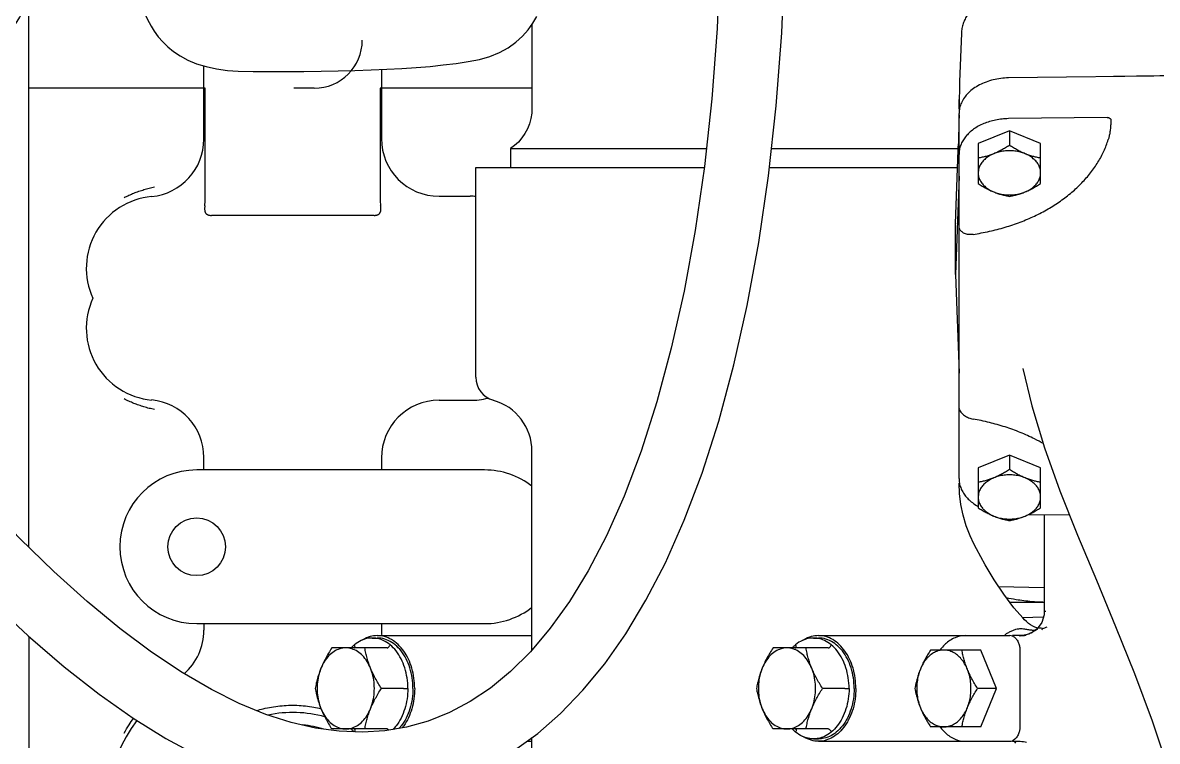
# Model space of a CAD drawing. Header units: millimetres. Extents: x 156850 to 204135, y 56350 to 74150.
# Drawn here: x 174923.7 to 175160.2, y 61927.5 to 62077.1 of the extents above; entities that cross this region are included whole.
import ezdxf

# ---------------------------------------------------------------- set-up
doc = ezdxf.new("R2010")
doc.units = ezdxf.units.MM
doc.header["$LTSCALE"] = 150
doc.layers.add('-----33 Equipment', color=5, linetype='Continuous')

# ---------------------------------------------------------------- blocks, each defined once
blk = doc.blocks.new('X-2F-PLAN$0$A$C73FA2420')
at = {"color": 0, "linetype": 'Continuous'}
for p, q in [((2195.08, 713.28), (1942.01, 713.28)), ((2213.68, 713.28), (2344.51, 713.28)), ((2309.23, 676.51), (2309.23, 713.28)), ((2322.12, 687.77), (2322.12, 687.77)), ((2197.73, 676.78), (2196.35, 676.78)), ((2197.73, 678.28), (2197.73, 618.28)), ((2229.73, 618.28), (2229.73, 678.28)), ((2229.73, 676.78), (2232.35, 676.78)), ((2286.12, 676.51), (2309.23, 676.51)), ((2298.62, 676.78), (2313.85, 676.78)), ((2282.73, 641.33), (2282.73, 675.19)), ((2309.23, 653.78), (2309.23, 658.04)), ((2175.8, 638.61), (2175.8, 650.13)), ((2192.67, 638.61), (2192.67, 650.13)), ((2194.73, 641.7), (2194.73, 640.64)), ((2184.23, 635.17), (2184.23, 639.8)), ((2195.23, 640.64), (2195.23, 608.42)), ((2197.73, 639.78), (2196.35, 639.78)), ((2232.23, 639.78), (2229.73, 639.78)), ((2309.23, 640.05), (2286.23, 640.05)), ((2313.12, 639.78), (2298.73, 639.78)), ((2309.23, 608.42), (2309.23, 640.05)), ((2244.23, 627.78), (2244.23, 621.28)), ((2286.73, 627.78), (2286.73, 621.28)), ((2249.05, 620.12), (2292.73, 620.12)), ((2292.73, 620.12), (2292.73, 572.53)), ((2296.67, 612.87), (2292.73, 612.87)), ((2296.67, 612.87), (2296.67, 572.09)), ((2063.73, 608.42), (2173.99, 608.42)), ((2173.23, 609.46), (2173.23, 608.42)), ((2192.24, 608.42), (2233.63, 608.42)), ((2322.52, 608.42), (2304.99, 608.42)), ((2175.8, 546.69), (2175.8, 558.2)), ((2192.67, 546.69), (2192.67, 558.2)), ((2292.73, 558.95), (2292.73, 519.78)), ((2296.67, 558.52), (2296.67, 519.63)), ((2173.23, 548.72), (2173.23, 508.89)), ((2173.73, 549.78), (2173.73, 548.72)), ((2194.73, 549.78), (2194.73, 548.72)), ((2195.23, 548.72), (2195.23, 508.89)), ((2184.23, 543.25), (2184.23, 547.88)), ((2176.23, 514.92), (2176.23, 525.36)), ((2192.23, 514.92), (2192.23, 525.36)), ((2270.4, 520.21), (2249.86, 519.44)), ((2270.4, 520.21), (2281.01, 520.21)), ((2290.94, 519.44), (2270.4, 520.21)), ((2281.06, 520.21), (2281.01, 520.21)), ((2281.06, 520.21), (2296.31, 519.64)), ((2224.85, 519.34), (2227, 519.42)), ((2227.95, 519.44), (2242.44, 519.44)), ((2242.54, 519.44), (2279.98, 519.44)), ((2280.92, 519.44), (2303.94, 519.44)), ((2296.31, 519.64), (2297.17, 519.61)), ((2304.95, 519.42), (2304.99, 519.42)), ((2304.99, 519.42), (2305.69, 519.42)), ((2305.69, 519.42), (2306.9, 519.38)), ((2310.35, 519.32), (2310.35, 519.32)), ((2310.56, 519.32), (2310.5, 519.32)), ((2320.68, 518.94), (2310.56, 519.32)), ((2184.23, 511.65), (2184.23, 515.57)), ((2214.33, 516.35), (2214.33, 516.35)), ((2230.18, 515.44), (2221.86, 515.44)), ((2232.84, 508.94), (2230.18, 515.44)), ((2297.68, 515.44), (2289.36, 515.44)), ((2300.34, 508.94), (2297.68, 515.44)), ((2176.23, 514.92), (2184.23, 511.65)), ((2184.23, 511.65), (2192.23, 514.92)), ((2205.48, 511.2), (2205.25, 501.67)), ((2173.23, 508.3), (2173.23, 506.68)), ((2195.23, 506.67), (2195.23, 508.3)), ((2202.23, 508.89), (2202.23, 501.67)), ((2232.84, 508.94), (2229.82, 508.94)), ((2230.18, 502.44), (2232.84, 508.94)), ((2300.34, 508.94), (2297.32, 508.94)), ((2297.68, 502.44), (2300.34, 508.94)), ((2303.13, 488.61), (2302.88, 509.13)), ((2311.95, 461.21), (2311.36, 509.13)), ((2192.23, 506.77), (2176.23, 506.77)), ((2199.04, 506.28), (2199.15, 501.85)), ((2250.88, 506.16), (2250.87, 506.15)), ((2220.48, 504.88), (2220.37, 496.42)), ((2196.77, 503.09), (2196.82, 503.24)), ((2220.44, 501.67), (2200.23, 501.67)), ((2221.86, 502.44), (2230.18, 502.44)), ((2289.36, 502.44), (2297.68, 502.44)), ((2312.12, 461.21), (2311.63, 487.25))]:
    blk.add_line(p, q, dxfattribs=at)
for points in [[(2175.44, 639.06), (2175.14, 643.76), (2175.31, 648.59), (2175.98, 653.52), (2177.14, 658.59), (2178.83, 663.87), (2181.09, 669.4), (2183.98, 675.2), (2187.53, 681.3), (2191.77, 687.68), (2196.72, 694.3), (2202.35, 701.11), (2208.61, 708.06), (2215.46, 715.11), (2222.87, 722.25), (2230.79, 729.45), (2239.17, 736.7), (2248, 744), (2257.26, 751.38)], [(2232.02, 748.28), (2226.96, 744.02), (2218.17, 736.27), (2209.91, 728.56), (2202.23, 720.93), (2195.16, 713.37), (2188.75, 705.92), (2183.03, 698.62), (2178.06, 691.53), (2173.81, 684.69), (2170.27, 678.08), (2167.39, 671.7), (2165.13, 665.53), (2163.46, 659.56), (2162.34, 653.78), (2161.75, 648.17), (2161.66, 642.71), (2162.03, 637.5)], [(2340.42, 692.73), (2338.22, 692.43), (2336.09, 692.11), (2334.1, 691.76), (2332.23, 691.38), (2330.45, 690.97), (2328.73, 690.51), (2327.04, 689.98), (2325.36, 689.36), (2323.69, 688.62), (2322.12, 687.77)], [(2322.12, 687.77), (2321.07, 687.11), (2319.93, 686.27), (2318.86, 685.33), (2317.84, 684.28), (2316.86, 683.09), (2315.94, 681.72), (2315.08, 680.13), (2314.33, 678.32), (2313.71, 676.32), (2313.24, 674.17), (2312.94, 671.88), (2312.79, 669.63)], [(2312.79, 669.63), (2312.73, 666.51), (2312.7, 663.07), (2312.69, 659.53), (2312.72, 655.95), (2312.76, 652.37), (2312.83, 648.81), (2312.93, 645.32), (2313.04, 641.93), (2313.16, 638.67), (2313.31, 635.54), (2313.51, 632.54), (2313.77, 629.66), (2314.07, 626.89), (2314.4, 624.24), (2314.75, 621.73), (2315.21, 619.38), (2315.85, 617.2), (2316.67, 615.21), (2317.66, 613.4), (2318.8, 611.8), (2320.06, 610.4), (2321.41, 609.21), (2322.79, 608.23), (2324.15, 607.43)], [(2336.86, 569.25), (2321.68, 569.86), (2306.98, 570.97), (2292.95, 572.5), (2279.62, 574.43), (2266.99, 576.74), (2255.09, 579.4), (2243.92, 582.4), (2233.61, 585.7), (2224.28, 589.24), (2216, 592.92), (2208.73, 596.71), (2202.35, 600.6), (2196.76, 604.61), (2191.89, 608.72), (2187.74, 612.89), (2184.3, 617.09), (2181.48, 621.32), (2179.21, 625.62), (2177.45, 630.02), (2176.2, 634.53), (2175.44, 639.06)], [(2162.03, 637.5), (2162.88, 632.27), (2164.23, 627.07), (2166.07, 621.97), (2168.44, 616.97), (2171.35, 612.07), (2174.85, 607.23), (2179, 602.47), (2183.85, 597.79), (2189.39, 593.24), (2195.62, 588.88), (2202.59, 584.68), (2210.42, 580.62), (2219.24, 576.71), (2229.09, 572.98), (2239.92, 569.5), (2251.59, 566.35), (2263.99, 563.57), (2277.11, 561.16), (2290.97, 559.14), (2305.53, 557.54), (2320.78, 556.39), (2336.56, 555.75)], [(2304.99, 608.42), (2304.03, 608.47), (2302.92, 608.64), (2301.83, 608.93), (2300.79, 609.35), (2299.79, 609.88), (2298.87, 610.52), (2298.02, 611.26), (2297.26, 612.08), (2296.67, 612.87)], [(2214.33, 516.35), (2215.98, 517.13), (2218.11, 517.95), (2220.31, 518.6), (2222.57, 519.06), (2224.85, 519.34)], [(2303.66, 519.44), (2302.22, 519.47), (2300.79, 519.51), (2299.46, 519.54), (2298.25, 519.58), (2297.17, 519.61)], [(2310.5, 519.32), (2308.79, 519.35), (2307.03, 519.38), (2305.35, 519.41), (2304, 519.44)], [(2198.84, 506.11), (2201.05, 507.99), (2203.84, 510.1), (2206.82, 512.09), (2209.97, 513.99), (2213.32, 515.82), (2214.33, 516.35)], [(2250.87, 506.15), (2243.1, 504.29), (2234.37, 501.64), (2225.38, 498.41), (2216.17, 494.75), (2206.76, 490.83), (2197.15, 486.82), (2187.37, 482.89), (2177.51, 479.22), (2167.67, 475.97), (2158.04, 473.29), (2148.82, 471.27), (2140.81, 470.01)], [(2196.82, 503.24), (2197.01, 503.65), (2197.23, 504.08), (2197.49, 504.52), (2197.79, 504.96), (2198.14, 505.39), (2198.53, 505.81), (2198.84, 506.11)], [(2196.67, 503.17), (2195.77, 504.42), (2195.65, 504.78)], [(2196.41, 502.16), (2196.54, 502.09), (2196.69, 502.05)], [(2200.23, 501.67), (2199.56, 501.72), (2197.95, 502.22), (2196.67, 503.17)], [(2196.82, 502.79), (2196.82, 502.85), (2196.82, 502.89), (2196.81, 502.93)]]:
    blk.add_lwpolyline(points, dxfattribs=at)
for centre, radius in [((2448.73, 841.29), 165.1), ((2213.73, 678.28), 6)]:
    blk.add_circle(centre, radius, dxfattribs=at)
for centre, radius, start, end in [((2331.23, 728.28), 15, 139.088, 270), ((2259.23, 686.28), 15, 65.3646, 174.6872), ((2271.73, 686.28), 15, 5.3128, 114.6354), ((2154.23, 658.28), 40, 54.2968, 144.0883), ((2213.73, 678.28), 16, 0, 180), ((2232.35, 688.78), 12, 270, 354.6872), ((2298.62, 688.78), 12, 185.3128, 270), ((2196.35, 688.78), 12, 221.0042, 270), ((2286.12, 688.78), 12.27, 263.5224, 270), ((2154.23, 658.28), 25, 344.454, 11.8459), ((2154.23, 658.28), 22.5, 343.1718, 354.6252), ((2319.23, 653.78), 10, 180, 270), ((2196.35, 627.78), 12, 90, 95.3387), ((2232.23, 627.78), 12, 0, 90), ((2286.23, 627.78), 12.27, 90, 97.0231), ((2298.73, 627.78), 12, 90, 180), ((2259.23, 621.28), 15, 180, 194.2788), ((2249.05, 615.12), 5, 90, 164.4101), ((2271.73, 621.28), 15, 355.5744, 0), ((2213.73, 618.28), 16, 180, 218.0603), ((2213.73, 618.28), 16, 321.9397, 0), ((2233.63, 619.42), 11, 270, 344.4101)]:
    blk.add_arc(centre, radius, start, end, dxfattribs=at)
for points, start_tangent, end_tangent in [([(2174.95, 693.4), (2176.69, 692.33), (2178.01, 691.46)], (0.86416, -0.503217), (0.826117, -0.563499)), ([(2242.31, 687.07), (2242.56, 688.17), (2242.86, 689.26), (2243.21, 690.33), (2243.6, 691.38), (2244.04, 692.4), (2244.53, 693.4)], (0.205634, 0.978629), (0.468915, 0.883243)), ([(2286.44, 693.4), (2286.93, 692.4), (2287.37, 691.38), (2287.76, 690.33), (2288.1, 689.26), (2288.4, 688.18), (2288.66, 687.07)], (0.46886, -0.883272), (0.20571, -0.978613)), ([(2284.73, 676.59), (2284.46, 676.61), (2284.2, 676.63), (2283.96, 676.62), (2283.74, 676.6), (2283.55, 676.57), (2283.39, 676.51), (2283.25, 676.44), (2283.13, 676.35), (2283.02, 676.24), (2282.93, 676.11), (2282.86, 675.97), (2282.81, 675.8), (2282.77, 675.62), (2282.74, 675.41), (2282.73, 675.19)], (-0.993616, 0.112815), (0, -1)), ([(2179.64, 665.82), (2180.01, 664.42), (2180.36, 662.69), (2180.6, 660.93), (2180.72, 659.16), (2180.72, 657.39), (2180.6, 655.63), (2180.36, 653.87), (2180.07, 652.4)], (0.284535, -0.958666), (-0.221887, -0.975072)), ([(2184.23, 653.57), (2183.17, 653.36), (2182.11, 653.1), (2181.06, 652.77), (2180.02, 652.38)], (-0.985438, -0.170033), (-0.92582, -0.377964)), ([(2188.45, 652.38), (2186.84, 652.89), (2185.12, 653.15), (2183.35, 653.15), (2181.63, 652.89), (2180.02, 652.38)], (-0.92582, 0.377964), (-0.92582, -0.377964)), ([(2188.45, 652.38), (2187.41, 652.77), (2186.36, 653.1), (2185.3, 653.36), (2184.23, 653.57)], (-0.92582, 0.377964), (-0.985438, 0.170033)), ([(2180.02, 652.38), (2178.98, 651.92), (2177.93, 651.39), (2176.87, 650.79), (2175.8, 650.13)], (-0.92582, -0.377964), (-0.84076, -0.541408)), ([(2180.02, 652.38), (2178.6, 651.65), (2177.41, 650.72), (2176.53, 649.64), (2175.98, 648.45), (2175.8, 647.22)], (-0.92582, -0.377964), (0, -1)), ([(2192.67, 650.13), (2191.6, 650.79), (2190.54, 651.39), (2189.49, 651.92), (2188.45, 652.38)], (-0.84076, 0.541408), (-0.92582, 0.377964)), ([(2192.67, 647.22), (2192.48, 648.46), (2191.94, 649.64), (2191.06, 650.72), (2189.88, 651.65), (2188.45, 652.38)], (0, 1), (-0.92582, 0.377964)), ([(2175.19, 645.48), (2175.35, 645.65)], (0.640786, 0.76772), (0.664539, 0.747253)), ([(2175.35, 645.65), (2175.77, 646.09)], (0.664539, 0.747253), (0.719955, 0.694021)), ([(2175.8, 645.5), (2175.76, 645.37), (2175.68, 645.32)], (0, -1), (-0.926936, -0.375219)), ([(2175.8, 647.22), (2175.99, 645.98), (2176.53, 644.79), (2177.41, 643.71), (2178.59, 642.79), (2180.02, 642.05)], (0, -1), (0.92582, -0.377964)), ([(2188.45, 642.05), (2189.87, 642.78), (2191.06, 643.71), (2191.94, 644.79), (2192.48, 645.98), (2192.67, 647.22)], (0.92582, 0.377964), (0, 1)), ([(2192.67, 645.5), (2192.71, 645.37), (2192.79, 645.32)], (0, -1), (0.926496, -0.376304)), ([(2193.12, 645.66), (2192.7, 646.09)], (-0.664574, 0.747223), (-0.719955, 0.694021)), ([(2193.28, 645.47), (2193.12, 645.66)], (-0.639571, 0.768732), (-0.664574, 0.747223)), ([(2194.32, 643.77), (2194.22, 644), (2193.33, 645.41), (2193.28, 645.47)], (-0.378535, 0.925587), (-0.639571, 0.768732)), ([(2175.68, 645.32), (2175.64, 645.3), (2175.48, 645.3), (2175.3, 645.35)], (-0.926936, -0.375219), (-0.92582, 0.377964)), ([(2175.8, 643.24), (2176.87, 643.03), (2177.93, 642.77), (2178.98, 642.44), (2180.02, 642.05)], (0.985438, -0.170033), (0.92582, -0.377964)), ([(2188.45, 642.05), (2189.49, 642.44), (2190.54, 642.77), (2191.6, 643.03), (2192.67, 643.24)], (0.92582, 0.377964), (0.985438, 0.170033)), ([(2192.79, 645.32), (2192.83, 645.3), (2192.99, 645.3)], (0.926496, -0.376304), (0.989806, 0.142419)), ([(2192.99, 645.3), (2193.17, 645.35)], (0.989806, 0.142419), (0.92582, 0.377964)), ([(2195.23, 640.64), (2195.02, 642.16), (2194.4, 643.62), (2194.31, 643.77)], (0, 1), (-0.527024, 0.84985)), ([(2194.73, 641.7), (2194.68, 642.48), (2194.32, 643.77)], (0, 1), (-0.378535, 0.925587)), ([(2180.02, 642.05), (2181.06, 641.59), (2182.11, 641.06), (2183.17, 640.46), (2184.23, 639.8)], (0.92582, -0.377964), (0.84076, -0.541408)), ([(2180.02, 642.05), (2181.63, 641.55), (2183.35, 641.29), (2185.12, 641.29), (2186.84, 641.55), (2188.45, 642.05)], (0.92582, -0.377964), (0.92582, 0.377964)), ([(2184.23, 639.8), (2185.3, 640.46), (2186.36, 641.06), (2187.41, 641.59), (2188.45, 642.05)], (0.84076, 0.541408), (0.92582, 0.377964)), ([(2184.23, 634.28), (2186.42, 634.44), (2188.5, 634.92), (2190.41, 635.7), (2192.04, 636.73), (2193.33, 637.99), (2194.22, 639.41), (2194.63, 640.67)], (1, 0), (0.1942, 0.980962)), ([(2194.63, 640.67), (2194.68, 640.93), (2194.73, 641.7)], (0.1942, 0.980962), (0, 1)), ([(2282.73, 641.33), (2282.74, 641.11), (2282.77, 640.91), (2282.81, 640.72), (2282.86, 640.56), (2282.93, 640.41), (2283.02, 640.29), (2283.12, 640.18), (2283.25, 640.09), (2283.39, 640.02), (2283.55, 639.96), (2283.74, 639.93), (2283.96, 639.91), (2284.2, 639.91), (2284.46, 639.93), (2284.73, 639.95)], (0, -1), (0.992497, 0.12227)), ([(2175.8, 638.61), (2175.76, 638.45), (2175.64, 638.29), (2175.58, 638.23)], (0, -1), (-0.748694, -0.662916)), ([(2184.23, 632.86), (2186.38, 633.01), (2188.44, 633.46), (2190.35, 634.17), (2192.01, 635.14), (2193.38, 636.32), (2194.4, 637.66), (2195.02, 639.12), (2195.23, 640.64)], (1, 0), (0, 1)), ([(2184.23, 633.22), (2186.42, 633.38), (2188.5, 633.86), (2190.41, 634.63), (2192.04, 635.67), (2193.33, 636.93), (2194.22, 638.35), (2194.68, 639.87), (2194.73, 640.64)], (1, 0), (0, 1)), ([(2192.67, 638.61), (2192.71, 638.45), (2192.83, 638.29), (2192.99, 638.15), (2193.17, 638.06)], (0, -1), (0.92582, -0.377964)), ([(2184.23, 634.28), (2182.05, 634.44), (2179.96, 634.92), (2178.06, 635.7), (2176.43, 636.73), (2175.68, 637.4)], (-1, 0), (-0.709147, 0.70506)), ([(2184.23, 633.22), (2182.05, 633.38), (2179.96, 633.86), (2178.06, 634.63), (2176.43, 635.67), (2175.89, 636.13)], (-1, 0), (-0.734254, 0.678875)), ([(2184.23, 632.86), (2182.09, 633.01), (2180.02, 633.46), (2178.12, 634.17), (2176.46, 635.14), (2176.01, 635.47)], (-1, 0), (-0.782671, 0.622435)), ([(2184.23, 635.17), (2184.23, 634.99), (2184.23, 634.78), (2184.23, 634.58), (2184.23, 634.41)], (0, -1), (0, -1)), ([(2180.02, 560.46), (2178.98, 560), (2177.93, 559.47), (2176.87, 558.86), (2175.8, 558.2)], (-0.92582, -0.377964), (-0.84076, -0.541408)), ([(2180.02, 560.46), (2178.6, 559.73), (2177.41, 558.8), (2176.53, 557.72), (2175.98, 556.53), (2175.8, 555.29)], (-0.92582, -0.377964), (0, -1)), ([(2184.23, 561.65), (2183.17, 561.44), (2182.11, 561.17), (2181.06, 560.85), (2180.02, 560.46)], (-0.985438, -0.170033), (-0.92582, -0.377964)), ([(2188.45, 560.46), (2186.84, 560.96), (2185.12, 561.22), (2183.35, 561.22), (2181.63, 560.96), (2180.02, 560.46)], (-0.92582, 0.377964), (-0.92582, -0.377964)), ([(2188.45, 560.46), (2187.41, 560.85), (2186.36, 561.17), (2185.3, 561.44), (2184.23, 561.65)], (-0.92582, 0.377964), (-0.985438, 0.170033)), ([(2192.67, 558.2), (2191.6, 558.86), (2190.54, 559.47), (2189.49, 560), (2188.45, 560.46)], (-0.84076, 0.541408), (-0.92582, 0.377964)), ([(2192.67, 555.29), (2192.48, 556.53), (2191.94, 557.72), (2191.06, 558.8), (2189.88, 559.72), (2188.45, 560.46)], (0, 1), (-0.92582, 0.377964)), ([(2174.15, 551.84), (2174.25, 552.07), (2175.14, 553.49), (2175.18, 553.54)], (0.378535, 0.925587), (0.639571, 0.768732)), ([(2175.18, 553.54), (2175.35, 553.73)], (0.639571, 0.768732), (0.664539, 0.747253)), ([(2175.48, 553.38), (2175.3, 553.42)], (-0.989806, 0.142419), (-0.92582, 0.377964)), ([(2175.35, 553.73), (2175.77, 554.17)], (0.664539, 0.747253), (0.719955, 0.694021)), ([(2175.68, 553.39), (2175.64, 553.38), (2175.48, 553.38)], (-0.926936, -0.375219), (-0.989806, 0.142419)), ([(2175.8, 553.57), (2175.76, 553.45), (2175.68, 553.39)], (0, -1), (-0.926936, -0.375219)), ([(2175.8, 555.29), (2175.99, 554.05), (2176.53, 552.87), (2177.41, 551.79), (2178.59, 550.86), (2180.02, 550.13)], (0, -1), (0.92582, -0.377964)), ([(2188.45, 550.13), (2189.87, 550.86), (2191.06, 551.79), (2191.94, 552.87), (2192.48, 554.06), (2192.67, 555.29)], (0.92582, 0.377964), (0, 1)), ([(2192.67, 553.57), (2192.71, 553.45), (2192.79, 553.39)], (0, -1), (0.926496, -0.376304)), ([(2193.12, 553.73), (2192.7, 554.17)], (-0.664574, 0.747223), (-0.719955, 0.694021)), ([(2192.79, 553.39), (2192.83, 553.38), (2192.99, 553.38)], (0.926496, -0.376304), (0.989806, 0.142419)), ([(2192.99, 553.38), (2193.17, 553.42)], (0.989806, 0.142419), (0.92582, 0.377964)), ([(2193.28, 553.54), (2193.12, 553.73)], (-0.639571, 0.768732), (-0.664574, 0.747223)), ([(2194.32, 551.84), (2194.22, 552.07), (2193.33, 553.49), (2193.28, 553.54)], (-0.378535, 0.925587), (-0.639571, 0.768732)), ([(2173.23, 548.72), (2173.45, 550.23), (2174.07, 551.69), (2174.16, 551.84)], (0, 1), (0.527024, 0.84985)), ([(2173.73, 549.78), (2173.79, 550.55), (2174.15, 551.84)], (0, 1), (0.378535, 0.925587)), ([(2175.8, 551.32), (2176.87, 551.11), (2177.93, 550.84), (2178.98, 550.52), (2180.02, 550.13)], (0.985438, -0.170033), (0.92582, -0.377964)), ([(2188.45, 550.13), (2189.49, 550.52), (2190.54, 550.84), (2191.6, 551.11), (2192.67, 551.32)], (0.92582, 0.377964), (0.985438, 0.170033)), ([(2195.23, 548.72), (2195.02, 550.23), (2194.4, 551.69), (2194.31, 551.84)], (0, 1), (-0.527024, 0.84985)), ([(2194.73, 549.78), (2194.68, 550.55), (2194.32, 551.84)], (0, 1), (-0.378535, 0.925587)), ([(2184.23, 540.94), (2182.09, 541.09), (2180.02, 541.53), (2178.12, 542.25), (2176.46, 543.22), (2175.09, 544.4), (2174.07, 545.74), (2173.45, 547.2), (2173.23, 548.72)], (-1, 0), (0, 1)), ([(2173.83, 548.75), (2173.79, 549), (2173.73, 549.78)], (-0.1942, 0.980962), (0, 1)), ([(2184.23, 541.29), (2182.05, 541.46), (2179.96, 541.93), (2178.06, 542.71), (2176.43, 543.75), (2175.14, 545.01), (2174.25, 546.42), (2173.79, 547.94), (2173.73, 548.72)], (-1, 0), (0, 1)), ([(2184.23, 542.35), (2182.05, 542.52), (2179.96, 543), (2178.06, 543.77), (2176.43, 544.81), (2175.14, 546.07), (2174.25, 547.48), (2173.83, 548.75)], (-1, 0), (-0.1942, 0.980962)), ([(2180.02, 550.13), (2181.06, 549.67), (2182.11, 549.14), (2183.17, 548.54), (2184.23, 547.88)], (0.92582, -0.377964), (0.84076, -0.541408)), ([(2180.02, 550.13), (2181.63, 549.62), (2183.35, 549.36), (2185.12, 549.36), (2186.84, 549.62), (2188.45, 550.13)], (0.92582, -0.377964), (0.92582, 0.377964)), ([(2184.23, 547.88), (2185.3, 548.54), (2186.36, 549.14), (2187.41, 549.67), (2188.45, 550.13)], (0.84076, 0.541408), (0.92582, 0.377964)), ([(2184.23, 542.35), (2186.42, 542.52), (2188.5, 543), (2190.41, 543.77), (2192.04, 544.81), (2193.33, 546.07), (2194.22, 547.48), (2194.63, 548.75)], (1, 0), (0.1942, 0.980962)), ([(2184.23, 540.94), (2186.38, 541.09), (2188.44, 541.53), (2190.35, 542.25), (2192.01, 543.22), (2193.38, 544.4), (2194.4, 545.74), (2195.02, 547.2), (2195.23, 548.72)], (1, 0), (0, 1)), ([(2184.23, 541.29), (2186.42, 541.46), (2188.5, 541.93), (2190.41, 542.71), (2192.04, 543.75), (2193.33, 545.01), (2194.22, 546.42), (2194.68, 547.94), (2194.73, 548.72)], (1, 0), (0, 1)), ([(2194.63, 548.75), (2194.68, 549), (2194.73, 549.78)], (0.1942, 0.980962), (0, 1)), ([(2175.8, 546.69), (2175.76, 546.53), (2175.64, 546.36), (2175.48, 546.23), (2175.3, 546.13)], (0, -1), (-0.92582, -0.377964)), ([(2192.67, 546.69), (2192.71, 546.53), (2192.83, 546.36), (2192.99, 546.23), (2193.17, 546.13)], (0, -1), (0.92582, -0.377964)), ([(2184.23, 543.25), (2184.23, 543.06), (2184.23, 542.86), (2184.23, 542.65), (2184.23, 542.48)], (0, -1), (0, -1)), ([(2180.23, 527.5), (2179.25, 527.07), (2178.26, 526.57), (2177.25, 526), (2176.23, 525.36)], (-0.92582, -0.377964), (-0.84076, -0.541408)), ([(2180.23, 527.5), (2179.1, 526.94), (2178.11, 526.24), (2177.31, 525.43), (2176.72, 524.54), (2176.35, 523.58), (2176.23, 522.6)], (-0.92582, -0.377964), (0, -1)), ([(2184.23, 528.63), (2183.21, 528.43), (2182.21, 528.18), (2181.22, 527.87), (2180.23, 527.5)], (-0.985438, -0.170033), (-0.92582, -0.377964)), ([(2188.23, 527.5), (2186.97, 527.92), (2185.62, 528.17), (2184.23, 528.26), (2182.84, 528.17), (2181.5, 527.92), (2180.23, 527.5)], (-0.92582, 0.377964), (-0.92582, -0.377964)), ([(2188.23, 527.5), (2187.25, 527.87), (2186.26, 528.18), (2185.25, 528.43), (2184.23, 528.63)], (-0.92582, 0.377964), (-0.985438, 0.170033)), ([(2192.23, 525.36), (2191.21, 526), (2190.21, 526.57), (2189.22, 527.07), (2188.23, 527.5)], (-0.84076, 0.541408), (-0.92582, 0.377964)), ([(2192.23, 522.6), (2192.11, 523.59), (2191.75, 524.54), (2191.16, 525.43), (2190.36, 526.24), (2189.38, 526.94), (2188.23, 527.5)], (0, 1), (-0.92582, 0.377964)), ([(2175.83, 523.1), (2174.98, 522.28), (2173.68, 520.27), (2173.23, 518.08)], (-0.766761, -0.641932), (0, -1)), ([(2176.18, 523.38), (2175.83, 523.1)], (-0.796285, -0.604921), (-0.766761, -0.641932)), ([(2176.23, 522.6), (2176.36, 521.62), (2176.72, 520.67), (2177.31, 519.78), (2178.1, 518.97), (2179.09, 518.27), (2180.23, 517.7)], (0, -1), (0.92582, -0.377964)), ([(2188.23, 517.7), (2189.37, 518.27), (2190.36, 518.97), (2191.16, 519.77), (2191.75, 520.67), (2192.11, 521.62), (2192.23, 522.6)], (0.92582, 0.377964), (0, 1)), ([(2192.64, 523.1), (2192.29, 523.38)], (-0.766761, 0.641932), (-0.796285, 0.604921)), ([(2195.23, 518.08), (2194.79, 520.27), (2193.49, 522.28), (2192.64, 523.1)], (0, 1), (-0.766761, 0.641932)), ([(2176.23, 518.83), (2177.25, 518.63), (2178.26, 518.38), (2179.25, 518.07), (2180.23, 517.7)], (0.985438, -0.170033), (0.92582, -0.377964)), ([(2188.23, 517.7), (2189.22, 518.07), (2190.21, 518.38), (2191.21, 518.63), (2192.23, 518.83)], (0.92582, 0.377964), (0.985438, 0.170033)), ([(2227.95, 519.44), (2227, 519.36), (2226.05, 519.09), (2225.14, 518.66), (2224.28, 518.07), (2223.48, 517.32), (2222.75, 516.43), (2222.12, 515.44)], (-1, 0), (-0.486922, -0.873445)), ([(2242.29, 519.34), (2241.96, 519.19), (2241.63, 518.96), (2241.33, 518.66), (2241.05, 518.3), (2240.8, 517.9), (2240.6, 517.45), (2240.44, 516.98), (2240.33, 516.5)], (-0.941358, -0.337409), (-0.173178, -0.98489)), ([(2242.41, 519.38), (2242.29, 519.34)], (-0.924846, -0.380343), (-0.941358, -0.337409)), ([(2242.51, 519.44), (2242.41, 519.38)], (-0.100867, -0.9949), (-0.924846, -0.380343)), ([(2242.44, 519.44), (2242.5, 519.44), (2242.51, 519.44)], (1, 0), (-0.100867, -0.9949)), ([(2278.79, 516.5), (2278.74, 516.98), (2278.76, 517.46), (2278.84, 517.9), (2278.98, 518.3), (2279.17, 518.66), (2279.41, 518.96), (2279.68, 519.19), (2279.98, 519.34)], (-0.149452, 0.988769), (0.932242, 0.361836)), ([(2279.98, 519.34), (2280.11, 519.38), (2280.26, 519.41), (2280.42, 519.43), (2280.59, 519.44), (2280.76, 519.44), (2280.92, 519.44)], (0.932242, 0.361836), (1, 0)), ([(2302.88, 509.13), (2302.8, 510.48), (2302.6, 511.81), (2302.28, 513.09), (2301.84, 514.3), (2301.3, 515.42), (2300.66, 516.43), (2299.93, 517.32), (2299.13, 518.07), (2298.26, 518.66), (2297.35, 519.09), (2296.41, 519.36), (2295.45, 519.44)], (-0.012342, 0.999924), (-1, 0)), ([(2311.36, 509.13), (2311.25, 510.75), (2310.97, 512.33), (2310.51, 513.82), (2309.9, 515.2), (2309.14, 516.43), (2308.26, 517.48), (2307.27, 518.32), (2306.21, 518.94), (2305.09, 519.32), (2303.94, 519.44)], (-0.012342, 0.999924), (-1, 0)), ([(2327.6, 513.9), (2327.49, 514.12), (2326.89, 515.18), (2326.19, 516.13), (2325.4, 516.95), (2324.54, 517.64), (2323.63, 518.18), (2322.67, 518.57), (2321.68, 518.83), (2320.68, 518.94)], (-0.419491, 0.907759), (-0.999296, 0.037508)), ([(2180.23, 517.7), (2181.5, 517.29), (2182.85, 517.03), (2184.23, 516.95), (2185.62, 517.03), (2186.97, 517.29), (2188.23, 517.7)], (0.92582, -0.377964), (0.92582, 0.377964)), ([(2180.23, 517.7), (2181.22, 517.27), (2182.21, 516.77), (2183.21, 516.2), (2184.23, 515.57)], (0.92582, -0.377964), (0.84076, -0.541408)), ([(2184.23, 515.57), (2185.25, 516.2), (2186.26, 516.77), (2187.25, 517.27), (2188.23, 517.7)], (0.84076, 0.541408), (0.92582, 0.377964)), ([(2221.86, 515.44), (2221.34, 514.61), (2220.88, 513.79), (2220.47, 512.99), (2220.12, 512.19)], (-0.541408, -0.84076), (-0.377964, -0.92582)), ([(2224.1, 515.44), (2223.3, 515.35), (2222.53, 515.05), (2221.8, 514.57), (2221.59, 514.39)], (-1, 0), (-0.735946, -0.67704)), ([(2228.08, 512.19), (2227.62, 513.12), (2227.06, 513.92), (2226.4, 514.57), (2225.67, 515.05), (2224.89, 515.35), (2224.1, 515.44)], (-0.377964, 0.92582), (-1, 0)), ([(2228.08, 512.19), (2227.78, 512.99), (2227.53, 513.79), (2227.33, 514.61), (2227.16, 515.44)], (-0.377964, 0.92582), (-0.170033, 0.985438)), ([(2235.22, 501.87), (2236.19, 503.7), (2237.54, 506.69), (2238.68, 509.84), (2239.61, 513.12), (2240.33, 516.5)], (0.491374, 0.870949), (0.173178, 0.98489)), ([(2278.79, 516.5), (2279.42, 513.12), (2280.27, 509.84), (2281.34, 506.69), (2282.61, 503.7), (2284.08, 500.9), (2285.73, 498.31), (2287.54, 495.96), (2289.51, 493.86), (2291.61, 492.03), (2293.82, 490.49), (2296.13, 489.26), (2298.52, 488.34)], (0.149452, -0.988769), (0.953626, -0.300994)), ([(2289.36, 515.44), (2288.84, 514.61), (2288.38, 513.79), (2287.97, 512.99), (2287.62, 512.19)], (-0.541408, -0.84076), (-0.377964, -0.92582)), ([(2291.6, 515.44), (2290.8, 515.35), (2290.03, 515.05), (2289.3, 514.57), (2288.65, 513.92), (2288.08, 513.12), (2287.62, 512.19)], (-1, 0), (-0.377964, -0.92582)), ([(2295.58, 512.19), (2295.12, 513.12), (2294.56, 513.92), (2293.9, 514.57), (2293.17, 515.05), (2292.39, 515.35), (2291.6, 515.44)], (-0.377964, 0.92582), (-1, 0)), ([(2295.58, 512.19), (2295.28, 512.99), (2295.03, 513.79), (2294.83, 514.61), (2294.66, 515.44)], (-0.377964, 0.92582), (-0.170033, 0.985438)), ([(2221.59, 514.39), (2221.15, 513.92), (2220.58, 513.12), (2220.12, 512.19)], (-0.735946, -0.67704), (-0.377964, -0.92582)), ([(2220.12, 512.19), (2219.82, 511.4), (2219.57, 510.59), (2219.37, 509.78), (2219.2, 508.94)], (-0.377964, -0.92582), (-0.170033, -0.985438)), ([(2220.12, 512.19), (2219.78, 511.17), (2219.57, 510.07), (2219.5, 508.94), (2219.57, 507.82), (2219.78, 506.72), (2220.12, 505.69)], (-0.377964, -0.92582), (0.377964, -0.92582)), ([(2228.08, 505.69), (2228.42, 506.72), (2228.63, 507.82), (2228.7, 508.94), (2228.63, 510.07), (2228.42, 511.17), (2228.08, 512.19)], (0.377964, 0.92582), (-0.377964, 0.92582)), ([(2229.82, 508.94), (2229.3, 509.78), (2228.84, 510.59), (2228.43, 511.4), (2228.08, 512.19)], (-0.541408, 0.84076), (-0.377964, 0.92582)), ([(2287.62, 512.19), (2287.32, 511.4), (2287.07, 510.59), (2286.87, 509.78), (2286.7, 508.94)], (-0.377964, -0.92582), (-0.170033, -0.985438)), ([(2287.62, 512.19), (2287.28, 511.17), (2287.07, 510.07), (2287, 508.94), (2287.07, 507.82), (2287.28, 506.72), (2287.62, 505.69)], (-0.377964, -0.92582), (0.377964, -0.92582)), ([(2295.58, 505.69), (2295.92, 506.72), (2296.13, 507.82), (2296.2, 508.94), (2296.13, 510.07), (2295.92, 511.17), (2295.58, 512.19)], (0.377964, 0.92582), (-0.377964, 0.92582)), ([(2297.32, 508.94), (2296.8, 509.78), (2296.34, 510.59), (2295.93, 511.4), (2295.58, 512.19)], (-0.541408, 0.84076), (-0.377964, 0.92582)), ([(2173.23, 508.89), (2173.35, 508.3)], (0, -1), (0.378193, -0.925727)), ([(2173.6, 507.88), (2173.35, 508.3)], (-0.60752, 0.794304), (-0.378024, 0.925796)), ([(2195.12, 508.3), (2194.72, 507.7)], (-0.379287, -0.925279), (-0.688401, -0.725331)), ([(2195.12, 508.3), (2195.23, 508.89)], (0.379279, 0.925282), (0, 1)), ([(2195.23, 510.1), (2195.26, 510.06), (2195.64, 509.52)], (0.588456, -0.808529), (0.551456, -0.834204)), ([(2195.64, 509.52), (2195.82, 509.24)], (0.551456, -0.834204), (0.523681, -0.851914)), ([(2195.82, 509.24), (2196.01, 508.92), (2196.33, 508.25), (2196.55, 507.59), (2196.67, 507.01), (2196.7, 506.49), (2196.66, 506.03)], (0.523681, -0.851914), (-0.147545, -0.989055)), ([(2203.17, 509.62), (2202.78, 507.56), (2202.37, 504.28), (2202.25, 501.98)], (-0.213147, -0.97702), (-0.024711, -0.999695)), ([(2219.2, 508.94), (2219.37, 508.11), (2219.57, 507.29), (2219.82, 506.49), (2220.12, 505.69)], (0.170033, -0.985438), (0.377964, -0.92582)), ([(2228.08, 505.69), (2228.43, 506.49), (2228.84, 507.29), (2229.3, 508.11), (2229.82, 508.94)], (0.377964, 0.92582), (0.541408, 0.84076)), ([(2286.7, 508.94), (2286.87, 508.11), (2287.07, 507.29), (2287.32, 506.49), (2287.62, 505.69)], (0.170033, -0.985438), (0.377964, -0.92582)), ([(2295.58, 505.69), (2295.93, 506.49), (2296.34, 507.29), (2296.8, 508.11), (2297.32, 508.94)], (0.377964, 0.92582), (0.541408, 0.84076)), ([(2172.81, 507.59), (2173.23, 507.86)], (0.849326, 0.527869), (0.843637, 0.536914)), ([(2173.23, 506.68), (2173.05, 505.36)], (0, -1), (-0.266959, -0.963708)), ([(2175.18, 506.9), (2174.37, 507.23), (2173.74, 507.71), (2173.6, 507.88)], (-0.967016, 0.254714), (-0.60752, 0.794304)), ([(2176.23, 506.77), (2175.88, 506.78), (2175.52, 506.83), (2175.18, 506.9)], (-1, -0.000289), (-0.966885, 0.255212)), ([(2193.28, 506.9), (2192.94, 506.83), (2192.59, 506.78), (2192.23, 506.77)], (-0.967009, -0.254742), (-1, 0.000305)), ([(2194.72, 507.7), (2194.09, 507.22), (2193.28, 506.9)], (-0.688401, -0.725331), (-0.967127, -0.254293)), ([(2195.2, 506.82), (2195.21, 506.67)], (-0.018639, -0.999826), (0.025662, -0.999671)), ([(2195.21, 506.67), (2195.25, 506.11)], (0.025662, -0.999671), (0.106998, -0.994259)), ([(2195.34, 505.65), (2195.23, 506.67)], (-0.206154, 0.97852), (0, 1)), ([(2195.25, 506.11), (2195.34, 505.51)], (0.106998, -0.994259), (0.208776, -0.977964)), ([(2196.66, 506.03), (2196.53, 505.16), (2196.41, 504.35), (2196.32, 503.65)], (-0.147522, -0.989059), (-0.122176, -0.992508)), ([(2195.41, 505.36), (2195.34, 505.65)], (-0.26272, 0.964872), (-0.206154, 0.97852)), ([(2195.61, 504.77), (2195.41, 505.36)], (-0.377243, 0.926114), (-0.26272, 0.964872)), ([(2195.83, 504.29), (2195.61, 504.77)], (-0.464445, 0.885602), (-0.377243, 0.926114)), ([(2196.76, 502.99), (2195.94, 504.1), (2195.83, 504.29)], (-0.679333, 0.733831), (-0.464445, 0.885602)), ([(2196.32, 503.65), (2196.31, 503.6)], (-0.122176, -0.992508), (-0.120888, -0.992666)), ([(2220.12, 505.69), (2220.47, 504.9), (2220.88, 504.09), (2221.34, 503.28), (2221.86, 502.44)], (0.377964, -0.92582), (0.541408, -0.84076)), ([(2220.12, 505.69), (2220.58, 504.77), (2221.14, 503.97), (2221.8, 503.31), (2222.53, 502.84), (2223.3, 502.54), (2224.1, 502.44)], (0.377964, -0.92582), (1, 0)), ([(2224.1, 502.44), (2224.9, 502.54), (2225.67, 502.84), (2226.4, 503.31), (2227.05, 503.96), (2227.62, 504.77), (2228.08, 505.69)], (1, 0), (0.377964, 0.92582)), ([(2227.16, 502.44), (2227.33, 503.28), (2227.53, 504.09), (2227.78, 504.9), (2228.08, 505.69)], (0.170033, 0.985438), (0.377964, 0.92582)), ([(2287.62, 505.69), (2287.97, 504.9), (2288.38, 504.09), (2288.84, 503.28), (2289.36, 502.44)], (0.377964, -0.92582), (0.541408, -0.84076)), ([(2287.62, 505.69), (2288.08, 504.77), (2288.64, 503.97), (2289.3, 503.31), (2290.03, 502.84), (2290.8, 502.54), (2291.6, 502.44)], (0.377964, -0.92582), (1, 0)), ([(2291.6, 502.44), (2292.4, 502.54), (2293.17, 502.84), (2293.9, 503.31), (2294.55, 503.96), (2295.12, 504.77), (2295.58, 505.69)], (1, 0), (0.377964, 0.92582)), ([(2294.66, 502.44), (2294.83, 503.28), (2295.03, 504.09), (2295.28, 504.9), (2295.58, 505.69)], (0.170033, 0.985438), (0.377964, 0.92582)), ([(2196.69, 502.05), (2196.8, 502.58), (2196.76, 502.77)], (0.17666, 0.984272), (-0.333357, 0.942801)), ([(2196.69, 502.05), (2196.87, 501.55), (2197.08, 501.06)], (0.306508, -0.951868), (0.441471, -0.897276)), ([(2196.81, 502.93), (2196.76, 502.99)], (-0.687827, 0.725875), (-0.679333, 0.733831)), ([(2200.23, 501.35), (2200.23, 501.67)], (0.003696, 0.999993), (-0.189309, -0.981918)), ([(2302.57, 487.8), (2302.13, 487.81), (2301.68, 487.84), (2301.24, 487.87), (2300.8, 487.91), (2300.37, 487.96), (2299.95, 488.02), (2299.55, 488.09), (2299.18, 488.17), (2298.83, 488.25), (2298.52, 488.34)], (-0.999874, 0.015898), (-0.953626, 0.300994)), ([(2302.76, 487.84), (2302.67, 487.81), (2302.57, 487.8)], (-0.892952, -0.450151), (-0.999874, 0.015898)), ([(2303.13, 488.61), (2303.12, 488.41), (2303.07, 488.22), (2302.99, 488.06), (2302.88, 487.93), (2302.76, 487.84)], (0.012342, -0.999924), (-0.892952, -0.450151))]:
    blk.add_spline(points, degree=3, dxfattribs=dict(at, start_tangent=start_tangent, end_tangent=end_tangent))
blk = doc.blocks.new('X-2F-PLAN$0$zw$C47F')
at = {"layer": '-----33 Equipment'}
blk.add_blockref('X-2F-PLAN$0$A$C73FA2420', (2898.05, 848.02), dxfattribs=at)

msp = doc.modelspace()

# ---------------------------------------------------------------- block references
at = {"layer": '-----33 Equipment', "rotation": 90.00000000000001}
msp.add_blockref('X-2F-PLAN$0$zw$C47F', (176486.3, 56856.22), dxfattribs=at)

doc.saveas('drawing.dxf')
